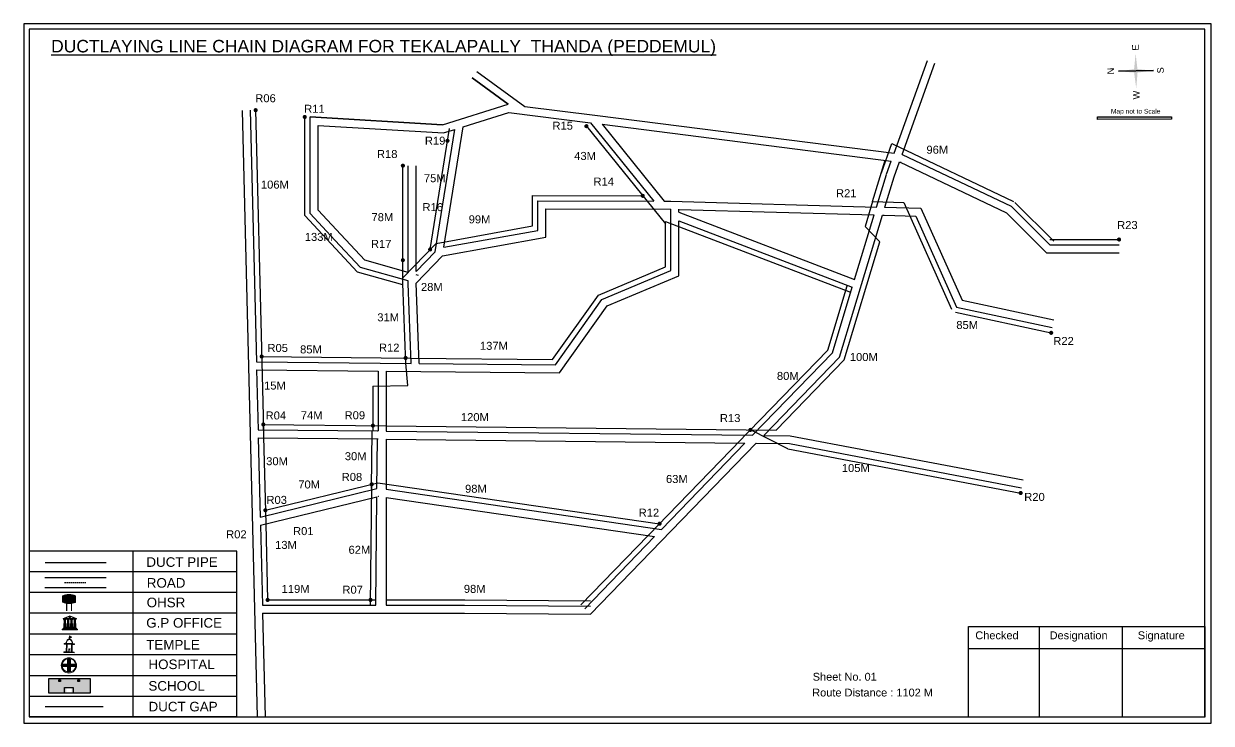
# Model space of a CAD drawing. Header units: inches. Extents: x 1745 to 7876, y -847 to 3138.
# Drawn here: x 3629 to 4519, y 2613 to 3138 of the extents above; entities that cross this region are included whole.
import ezdxf

# ---------------------------------------------------------------- set-up
doc = ezdxf.new("R2010")
doc.units = ezdxf.units.IN
doc.header["$MEASUREMENT"] = 0
doc.linetypes.add('DASHEDX2', pattern=[1.5, 1, -0.5])
for name, color, linetype in [('LANDMARK', 7, 'Continuous'), ('OHT', 7, 'Continuous'), ('pipe', 5, 'Continuous')]:
    doc.layers.add(name, color=color, linetype=linetype)
doc.styles.get("Standard").update_dxf_attribs({"font": 'arial.ttf'})

# ---------------------------------------------------------------- blocks, each defined once
blk = doc.blocks.new('OHT')
at = {"linetype": 'Continuous', "lineweight": 0, "true_color": 0x0ffffc}
blk.add_hatch(color=4, dxfattribs=at).paths.add_polyline_path([(0.012, 1), (0, 1, 0.101323), (-0.4, 0.916), (-0.4, 0.525, 0.194075), (0.399, 0.521), (0.399, 0.921, 0.097877)])
at = {"color": 4, "linetype": 'Continuous', "lineweight": 0, "true_color": 0x0ffffc, "flags": 128}
for points in [[(-0.4, 0.525), (-0.4, 0.916)], [(0.399, 0.521), (0.399, 0.921)]]:
    blk.add_lwpolyline(points, dxfattribs=at)
at = {"color": 4, "linetype": 'Continuous', "lineweight": 0, "true_color": 0x0ffffc, "const_width": 0.075, "flags": 128}
for points in [[(-0.15, 0), (-0.15, 0.475)], [(0.15, 0), (0.15, 0.473)]]:
    blk.add_lwpolyline(points, dxfattribs=at)
at = {"color": 4, "linetype": 'Continuous', "lineweight": 0, "true_color": 0x0ffffc}
for centre, radius, start, end in [((0.006, -0.019), 1.019, 67.31091, 113.47108), ((0.004, 1.513), 1.068, 247.76824, 291.70073)]:
    blk.add_arc(centre, radius, start, end, dxfattribs=at)
blk = doc.blocks.new('Government_Office')
at = {"linetype": 'Continuous', "lineweight": 0, "true_color": 0xff0000}
h = blk.add_hatch(color=1, dxfattribs=at)
h.paths.add_polyline_path([(0.44, 0.72), (0.45, 0.75), (0, 0.93), (-0.45, 0.75), (-0.44, 0.72)])
h.paths.add_polyline_path([(0.355, 0.75), (-0.355, 0.75), (0, 0.9)], flags=16)
h.paths.add_polyline_path([(0, 0.778, -1), (0, 0.872, -1)], flags=0)
h = blk.add_hatch(color=1, dxfattribs=at)
edge = h.paths.add_edge_path()
edge.add_arc((0, 0.825), 0.0467, 90, 270)
edge.add_arc((0, 0.825), 0.0467, 270, 450)
for points in [[(-0.5, 0.05), (0.5, 0.05), (0.5, 0), (-0.5, 0)], [(-0.45, 0.075), (-0.45, 0.12), (0.45, 0.12), (0.45, 0.075)], [(-0.4, 0.14), (-0.4, 0.18), (0.4, 0.18), (0.4, 0.14)]]:
    blk.add_hatch(color=1, dxfattribs=at).paths.add_polyline_path(points)
h = blk.add_hatch(color=1, dxfattribs=at)
edge = h.paths.add_edge_path()
edge.add_line((-0.27, 0.195), (-0.295, 0.675))
edge.add_line((-0.295, 0.675), (-0.29, 0.675))
edge.add_arc((-0.278, 0.688), 0.0176, 225.30401, 441.56588)
edge.add_line((-0.275, 0.705), (-0.395, 0.705))
edge.add_arc((-0.392, 0.688), 0.0176, 98.43412, 314.69599)
edge.add_line((-0.38, 0.675), (-0.375, 0.675))
edge.add_line((-0.375, 0.675), (-0.4, 0.195))
edge.add_line((-0.4, 0.195), (-0.27, 0.195))
h = blk.add_hatch(color=1, dxfattribs=at)
edge = h.paths.add_edge_path()
edge.add_line((-0.047, 0.195), (-0.072, 0.675))
edge.add_line((-0.072, 0.675), (-0.067, 0.675))
edge.add_arc((-0.054, 0.688), 0.0176, 225.30401, 441.56588)
edge.add_line((-0.052, 0.705), (-0.172, 0.705))
edge.add_arc((-0.169, 0.688), 0.0176, 98.43412, 314.69599)
edge.add_line((-0.157, 0.675), (-0.152, 0.675))
edge.add_line((-0.152, 0.675), (-0.177, 0.195))
edge.add_line((-0.177, 0.195), (-0.047, 0.195))
h = blk.add_hatch(color=1, dxfattribs=at)
edge = h.paths.add_edge_path()
edge.add_line((0.177, 0.195), (0.152, 0.675))
edge.add_line((0.152, 0.675), (0.157, 0.675))
edge.add_arc((0.169, 0.688), 0.0176, 225.30401, 441.56588)
edge.add_line((0.172, 0.705), (0.052, 0.705))
edge.add_arc((0.054, 0.688), 0.0176, 98.43412, 314.69599)
edge.add_line((0.067, 0.675), (0.072, 0.675))
edge.add_line((0.072, 0.675), (0.047, 0.195))
edge.add_line((0.047, 0.195), (0.177, 0.195))
h = blk.add_hatch(color=1, dxfattribs=at)
edge = h.paths.add_edge_path()
edge.add_line((0.4, 0.195), (0.375, 0.675))
edge.add_line((0.375, 0.675), (0.38, 0.675))
edge.add_arc((0.392, 0.688), 0.0176, 225.30401, 441.56588)
edge.add_line((0.395, 0.705), (0.275, 0.705))
edge.add_arc((0.278, 0.688), 0.0176, 98.43412, 314.69599)
edge.add_line((0.29, 0.675), (0.295, 0.675))
edge.add_line((0.295, 0.675), (0.27, 0.195))
edge.add_line((0.27, 0.195), (0.4, 0.195))
at = {"color": 1, "linetype": 'Continuous', "lineweight": 0, "true_color": 0xff0000, "flags": 128}
for points in [[(-0.45, 0.75), (-0.44, 0.72), (0.44, 0.72), (0.45, 0.75), (0, 0.93)], [(-0.355, 0.75), (0.355, 0.75), (0, 0.9)], [(-0.5, 0.05), (0.5, 0.05), (0.5, 0), (-0.5, 0)], [(-0.45, 0.075), (-0.45, 0.12), (0.45, 0.12), (0.45, 0.075)], [(-0.4, 0.14), (-0.4, 0.18), (0.4, 0.18), (0.4, 0.14)]]:
    blk.add_lwpolyline(points, close=True, dxfattribs=at)
for points in [[(0, 0.872, 1), (0, 0.778, 1)], [(-0.27, 0.195), (-0.295, 0.675), (-0.29, 0.675, 1.379694), (-0.275, 0.705), (-0.395, 0.705, 1.379694), (-0.38, 0.675), (-0.375, 0.675), (-0.4, 0.195)], [(-0.047, 0.195), (-0.072, 0.675), (-0.067, 0.675, 1.379694), (-0.052, 0.705), (-0.172, 0.705, 1.379694), (-0.157, 0.675), (-0.152, 0.675), (-0.177, 0.195)], [(0.177, 0.195), (0.152, 0.675), (0.157, 0.675, 1.379694), (0.172, 0.705), (0.052, 0.705, 1.379694), (0.067, 0.675), (0.072, 0.675), (0.047, 0.195)], [(0.4, 0.195), (0.375, 0.675), (0.38, 0.675, 1.379694), (0.395, 0.705), (0.275, 0.705, 1.379694), (0.29, 0.675), (0.295, 0.675), (0.27, 0.195)]]:
    blk.add_lwpolyline(points, format="xyb", close=True, dxfattribs=at)
blk = doc.blocks.new('Temple')
at = {"linetype": 'Continuous', "lineweight": 0, "true_color": 0xff0000}
h = blk.add_hatch(color=1, dxfattribs=at)
edge = h.paths.add_edge_path()
edge.add_line((0.175, 0.49), (0.225, 0.49))
edge.add_line((0.225, 0.49), (0.225, 0.497))
edge.add_line((0.225, 0.497), (0.307, 0.497))
edge.add_line((0.307, 0.497), (0.307, 0.533))
edge.add_line((0.307, 0.533), (0.257, 0.533))
edge.add_line((0.257, 0.533), (0.257, 0.54))
edge.add_line((0.257, 0.54), (0.2, 0.54))
edge.add_spline(control_points=[(0.2, 0.54), (0.2, 0.589), (0.19, 0.638), (0.142, 0.743), (0.092, 0.79), (0.027, 0.805), (0.02, 0.806), (0.012, 0.806)], knot_values=[4.712389, 4.712389, 4.712389, 4.712389, 5.278166, 5.278166, 6.117402, 6.117402, 6.223801, 6.223801, 6.223801, 6.223801], degree=3, periodic=0)
edge.add_line((0.012, 0.806), (0.012, 0.79))
edge.add_line((0.012, 0.79), (-0.012, 0.79))
edge.add_line((-0.012, 0.79), (-0.012, 0.806))
edge.add_spline(control_points=[(-0.012, 0.806), (-0.055, 0.802), (-0.096, 0.781), (-0.171, 0.699), (-0.197, 0.628), (-0.2, 0.55), (-0.2, 0.545), (-0.2, 0.54)], knot_values=[6.343965, 6.343965, 6.343965, 6.343965, 6.956638, 6.956638, 7.795874, 7.795874, 7.853982, 7.853982, 7.853982, 7.853982], degree=3, periodic=0)
edge.add_line((-0.2, 0.54), (-0.257, 0.54))
edge.add_line((-0.257, 0.54), (-0.257, 0.533))
edge.add_line((-0.257, 0.533), (-0.307, 0.533))
edge.add_line((-0.307, 0.533), (-0.307, 0.497))
edge.add_line((-0.307, 0.497), (-0.225, 0.497))
edge.add_line((-0.225, 0.497), (-0.225, 0.49))
edge.add_line((-0.225, 0.49), (-0.175, 0.49))
edge.add_line((-0.175, 0.49), (-0.175, 0.07))
edge.add_arc((-0.205, 0.07), 0.03, -90, 0, ccw=False)
edge.add_line((-0.205, 0.04), (-0.257, 0.04))
edge.add_line((-0.257, 0.04), (-0.257, 0.033))
edge.add_line((-0.257, 0.033), (-0.307, 0.033))
edge.add_line((-0.307, 0.033), (-0.307, 0))
edge.add_line((-0.307, 0), (0.307, 0))
edge.add_line((0.307, 0), (0.307, 0.033))
edge.add_line((0.307, 0.033), (0.257, 0.033))
edge.add_line((0.257, 0.033), (0.257, 0.04))
edge.add_line((0.257, 0.04), (0.205, 0.04))
edge.add_arc((0.205, 0.07), 0.03, 180, 270, ccw=False)
edge.add_line((0.175, 0.07), (0.175, 0.49))
h.paths.add_polyline_path([(0.125, 0.07, -0.414214), (0.095, 0.04), (0.05, 0.04), (0.05, 0.033), (-0.05, 0.033), (-0.05, 0.04), (-0.095, 0.04, -0.414214), (-0.125, 0.07), (-0.125, 0.497), (0.125, 0.497)], flags=16)
edge = h.paths.add_edge_path(flags=16)
edge.add_ellipse((0, 0.54), major_axis=(0, 0.242), ratio=0.722808, start_angle=270, end_angle=450, ccw=False)
edge.add_line((0.175, 0.54), (-0.175, 0.54))
h.paths.add_polyline_path([(0.012, 0.23), (0.012, 0.07), (-0.012, 0.07), (-0.012, 0.23)], flags=0)
h = blk.add_hatch(color=1, dxfattribs=at)
edge = h.paths.add_edge_path()
edge.add_line((0.012, 0.857), (0, 0.85))
edge.add_line((0, 0.85), (-0.003, 0.925))
edge.add_line((-0.003, 0.925), (-0.012, 0.925))
edge.add_line((-0.012, 0.925), (-0.012, 0.806))
edge.add_spline(control_points=[(-0.012, 0.806), (-0.004, 0.807), (0.004, 0.807), (0.012, 0.806)], knot_values=[6.223801, 6.223801, 6.223801, 6.223801, 6.343965, 6.343965, 6.343965, 6.343965], degree=3, periodic=0)
edge.add_line((0.012, 0.806), (0.012, 0.857))
h = blk.add_hatch(color=1, dxfattribs=at)
edge = h.paths.add_edge_path()
edge.add_line((0.012, 0.79), (0.012, 0.806))
edge.add_spline(control_points=[(0.012, 0.806), (0.004, 0.807), (-0.004, 0.807), (-0.012, 0.806)], knot_values=[6.223801, 6.223801, 6.223801, 6.223801, 6.343965, 6.343965, 6.343965, 6.343965], degree=3, periodic=0)
edge.add_line((-0.012, 0.806), (-0.012, 0.79))
edge.add_line((-0.012, 0.79), (0.012, 0.79))
at = {"linetype": 'Continuous', "lineweight": 0, "true_color": 0xe66000}
blk.add_hatch(color=32, dxfattribs=at).paths.add_polyline_path([(-0.006, 1), (0.147, 0.931), (0, 0.85)])
at = {"color": 1, "linetype": 'Continuous', "lineweight": 0, "true_color": 0xff0000, "flags": 128}
for points in [[(0.012, 0.925), (-0.012, 0.925), (-0.012, 0.79), (0.012, 0.79)], [(0.012, 0.23), (-0.012, 0.23), (-0.012, 0.07), (0.012, 0.07)]]:
    blk.add_lwpolyline(points, close=True, dxfattribs=at)
at = {"color": 32, "linetype": 'Continuous', "lineweight": 0, "true_color": 0xe66000, "flags": 128}
blk.add_lwpolyline([(-0.006, 1), (0.147, 0.931), (0, 0.85), (-0.006, 1)], dxfattribs=at)
at = {"color": 1, "linetype": 'Continuous', "lineweight": 0, "true_color": 0xff0000, "flags": 128}
blk.add_lwpolyline([(0.2, 0.54), (0.257, 0.54), (0.257, 0.533), (0.307, 0.533), (0.307, 0.497), (0.225, 0.497), (0.225, 0.49), (0.175, 0.49), (0.175, 0.07, 0.414214), (0.205, 0.04), (0.257, 0.04), (0.257, 0.033), (0.307, 0.033), (0.307, 0), (-0.307, 0), (-0.307, 0.033), (-0.257, 0.033), (-0.257, 0.04), (-0.205, 0.04, 0.414214), (-0.175, 0.07), (-0.175, 0.49), (-0.225, 0.49), (-0.225, 0.497), (-0.307, 0.497), (-0.307, 0.533), (-0.257, 0.533), (-0.257, 0.54), (-0.2, 0.54)], format="xyb", dxfattribs=at)
blk.add_lwpolyline([(-0.175, 0.54), (0.175, 0.54)], dxfattribs=at)
blk.add_lwpolyline([(0.125, 0.497), (0.125, 0.07, -0.414214), (0.095, 0.04), (0.05, 0.04), (0.05, 0.033), (-0.05, 0.033), (-0.05, 0.04), (-0.095, 0.04, -0.414214), (-0.125, 0.07), (-0.125, 0.497)], format="xyb", close=True, dxfattribs=at)
at = {"color": 1, "linetype": 'Continuous', "lineweight": 0, "true_color": 0xff0000}
blk.add_ellipse((0, 0.54), major_axis=(0, 0.242), ratio=0.722808, start_param=4.712389, end_param=7.853982, dxfattribs=at)
blk.add_open_spline([(0.2, 0.54), (0.2, 0.589), (0.19, 0.638), (0.142, 0.743), (0.092, 0.79), (-0.023, 0.816), (-0.085, 0.794), (-0.171, 0.699), (-0.197, 0.628), (-0.2, 0.55), (-0.2, 0.545), (-0.2, 0.54)], degree=3, knots=[4.712389, 4.712389, 4.712389, 4.712389, 5.278166, 5.278166, 6.117402, 6.117402, 6.956638, 6.956638, 7.795874, 7.795874, 7.853982, 7.853982, 7.853982, 7.853982], dxfattribs=at)
blk = doc.blocks.new('*U6')
at = {"color": 0, "linetype": 'DASHEDX2', "transparency": 16777216}
blk.add_line((-8.22, 0), (8.01, 0), dxfattribs=at)
blk = doc.blocks.new('Hospital')
at = {"linetype": 'Continuous', "lineweight": 0, "true_color": 0x000000}
h = blk.add_hatch(color=18, dxfattribs=at)
h.paths.add_polyline_path([(-0.5, 0, 1), (0.5, 0, 1)])
h.paths.add_polyline_path([(0.446, 0, -1), (-0.446, 0, -1)], flags=16)
at = {"linetype": 'Continuous', "true_color": 0xff0000}
blk.add_hatch(color=1, dxfattribs=at).paths.add_polyline_path([(-0.394, 0.08), (-0.08, 0.08), (-0.08, 0.394), (0.08, 0.394), (0.08, 0.08), (0.394, 0.08), (0.394, -0.08), (0.08, -0.08), (0.08, -0.394), (-0.08, -0.394), (-0.08, -0.08), (-0.394, -0.08)])
at = {"color": 1, "linetype": 'Continuous', "true_color": 0xff0000, "flags": 128}
blk.add_lwpolyline([(-0.394, 0.08), (-0.08, 0.08), (-0.08, 0.394), (0.08, 0.394), (0.08, 0.08), (0.394, 0.08), (0.394, -0.08), (0.08, -0.08), (0.08, -0.394), (-0.08, -0.394), (-0.08, -0.08), (-0.394, -0.08)], close=True, dxfattribs=at)
at = {"color": 18, "linetype": 'Continuous', "lineweight": 0, "true_color": 0x000000}
for radius in [0.5, 0.446]:
    blk.add_circle((0, 0), radius, dxfattribs=at)

msp = doc.modelspace()

# ---------------------------------------------------------------- hatches: boundary and pattern name
at = {"ltscale": 0.5}
h = msp.add_hatch(color=5, dxfattribs=at)
h.dxf.hatch_style = 1
h.paths.add_polyline_path([(3804.37, 3072.93, 1), (3801.25, 3072.93, 1)])
h = msp.add_hatch(color=5, dxfattribs=at)
h.dxf.hatch_style = 1
h.paths.add_polyline_path([(3841.19, 3067.82, 1), (3838.08, 3067.82, 1)])
h = msp.add_hatch(color=5, dxfattribs=at)
h.dxf.hatch_style = 1
h.paths.add_polyline_path([(4052.28, 3060.93, 1), (4049.17, 3060.93, 1)])
at = {"true_color": 0x0093dd}
h = msp.add_hatch(color=142, dxfattribs=at)
h.dxf.hatch_style = 1
h.paths.add_polyline_path([(4433.75, 3067.85), (4433.75, 3066), (4489.25, 3066.13), (4489.25, 3067.97)])
at = {"ltscale": 0.5}
h = msp.add_hatch(color=5, dxfattribs=at)
h.dxf.hatch_style = 1
h.paths.add_polyline_path([(3948.16, 3049.97, 1), (3945.04, 3049.97, 1)])
h = msp.add_hatch(color=5, dxfattribs=at)
h.dxf.hatch_style = 1
h.paths.add_polyline_path([(3914.72, 3031.31, 1), (3911.6, 3031.31, 1)])
h = msp.add_hatch(color=5, dxfattribs=at)
h.dxf.hatch_style = 1
h.paths.add_polyline_path([(4094.53, 3008.68, 1), (4091.41, 3008.68, 1)])
h = msp.add_hatch(color=5, dxfattribs=at)
h.dxf.hatch_style = 1
h.paths.add_polyline_path([(4451.56, 2975.94, 1), (4448.44, 2975.94, 1)])
h = msp.add_hatch(color=5, dxfattribs=at)
h.dxf.hatch_style = 1
h.paths.add_polyline_path([(3935.15, 2968.49, 1), (3932.03, 2968.49, 1)])
h = msp.add_hatch(color=5, dxfattribs=at)
h.dxf.hatch_style = 1
h.paths.add_polyline_path([(3914.72, 2960.47, 1), (3911.6, 2960.47, 1)])
h = msp.add_hatch(color=5, dxfattribs=at)
h.dxf.hatch_style = 1
h.paths.add_polyline_path([(4400.68, 2905.98, 1), (4397.56, 2905.98, 1)])
h = msp.add_hatch(color=5, dxfattribs=at)
h.dxf.hatch_style = 1
h.paths.add_polyline_path([(3808.87, 2888.22, 1), (3805.75, 2888.22, 1)])
h = msp.add_hatch(color=5, dxfattribs=at)
h.dxf.hatch_style = 1
h.paths.add_polyline_path([(3916.77, 2887.12, 1), (3913.65, 2887.12, 1)])
h = msp.add_hatch(color=5, dxfattribs=at)
h.dxf.hatch_style = 1
h.paths.add_polyline_path([(3810.11, 2837.25, 1), (3806.99, 2837.25, 1)])
h = msp.add_hatch(color=5, dxfattribs=at)
h.dxf.hatch_style = 1
h.paths.add_polyline_path([(3892.26, 2836.41, 1), (3889.14, 2836.41, 1)])
h = msp.add_hatch(color=5, dxfattribs=at)
h.dxf.hatch_style = 1
h.paths.add_polyline_path([(4175.24, 2833.2, 1), (4172.12, 2833.2, 1)])
h = msp.add_hatch(color=5, dxfattribs=at)
h.dxf.hatch_style = 1
h.paths.add_polyline_path([(3891.34, 2792.42, 1), (3888.22, 2792.42, 1)])
h = msp.add_hatch(color=5, dxfattribs=at)
h.dxf.hatch_style = 1
h.paths.add_polyline_path([(4377.81, 2785.85, 1), (4374.7, 2785.85, 1)])
h = msp.add_hatch(color=5, dxfattribs=at)
h.dxf.hatch_style = 1
h.paths.add_polyline_path([(3811.68, 2772.9, 1), (3808.56, 2772.9, 1)])
h = msp.add_hatch(color=5, dxfattribs=at)
h.dxf.hatch_style = 1
h.paths.add_polyline_path([(4107.13, 2762.84, 1), (4104.01, 2762.84, 1)])
h = msp.add_hatch(color=5, dxfattribs=at)
h.dxf.hatch_style = 1
h.paths.add_polyline_path([(3813.31, 2705.69, 1), (3810.19, 2705.69, 1)])
h = msp.add_hatch(color=5, dxfattribs=at)
h.dxf.hatch_style = 1
h.paths.add_polyline_path([(3890.45, 2705.69, 1), (3887.33, 2705.69, 1)])
at = {"true_color": 0xc8c92d}
h = msp.add_hatch(color=52, dxfattribs=at)
h.dxf.hatch_style = 1
h.paths.add_polyline_path([(3653.94, 2646.91), (3647.77, 2646.91), (3647.77, 2635.83), (3653.94, 2635.83)])
h.paths.add_polyline_path([(3678.78, 2646.91), (3672.62, 2646.91), (3672.62, 2635.83), (3678.78, 2635.83)])
at = {"true_color": 0x293189}
h = msp.add_hatch(color=177, dxfattribs=at)
h.dxf.hatch_style = 1
h.paths.add_polyline_path([(3672.62, 2646.91), (3653.94, 2646.91), (3653.94, 2635.83), (3660.95, 2635.83), (3660.95, 2639.46), (3664.8, 2639.46), (3664.8, 2635.83), (3672.62, 2635.83)])
h.paths.add_polyline_path([(3656.6, 2644.44), (3655.23, 2644.44), (3655.23, 2645.71), (3656.6, 2645.71)], flags=16)
h.paths.add_polyline_path([(3669.48, 2644.44), (3669.48, 2645.71), (3670.85, 2645.71), (3670.85, 2644.44)], flags=16)

# ---------------------------------------------------------------- linework, layer by layer
for p, q in [((4281.33, 3040.58), (4306.31, 3110.1)), ((4287.43, 3039.8), (4311.95, 3108.07)), ((3968.51, 3101.96), (4004.46, 3075.77)), ((4475.81, 3102.55), (4449.52, 3102.09)), ((4449.52, 3102.09), (4475.81, 3102.55)), ((4475.81, 3102.55), (4449.52, 3102.09)), ((4462.69, 3102.32), (4475.81, 3102.55)), ((3992.12, 3077.34), (3964.98, 3097.12)), ((3964.98, 3097.12), (3992.12, 3077.34)), ((3792.81, 3072.68), (3803.89, 2617.94)), ((3798.81, 3072.83), (3803.4, 2884.26)), ((3942.97, 3061.96), (3992.12, 3077.34)), ((3958.41, 3060.5), (3992.66, 3071.22)), ((3992.66, 3071.22), (4053.83, 3063.45)), ((4004.46, 3075.77), (4056.98, 3069.09)), ((3843.64, 2995.56), (3843.64, 3067.82)), ((3942.97, 3061.96), (3843.64, 3067.82)), ((3843.64, 3067.82), (3942.97, 3061.96)), ((4053.83, 3063.45), (4101.37, 3004.66)), ((4056.98, 3069.09), (4281.33, 3040.58)), ((4062.43, 3062.35), (4109.1, 3004.64)), ((4062.43, 3062.35), (4279.26, 3034.79)), ((3849.64, 2997.92), (3849.64, 3061.45)), ((3849.64, 3061.45), (3943.71, 3055.9)), ((3937.34, 2966.61), (3952.01, 3058.5)), ((3943.71, 3055.9), (3952.01, 3058.5)), ((3943.97, 2970.08), (3958.41, 3060.5)), ((4287.43, 3039.8), (4369.12, 3000.96)), ((3917.16, 2951.21), (3917.16, 3031.31)), ((3923.16, 2951.93), (3923.16, 3031.31)), ((4275.7, 3024.88), (4279.26, 3034.79)), ((4281.34, 3022.85), (4285.39, 3034.13)), ((4285.39, 3034.13), (4365.61, 2995.98)), ((4285.72, 3033.97), (4286.68, 3033.85)), ((4268.25, 3000.3), (4275.6, 3024.59)), ((4274.47, 3000.13), (4281.34, 3022.85)), ((4014.25, 2982.76), (4014.25, 3004.89)), ((4014.25, 3004.89), (4101.37, 3004.66)), ((4109.1, 3004.64), (4113.98, 3004.62)), ((4114.13, 3004.62), (4268.25, 3000.3)), ((4274.22, 3000.13), (4301.52, 2999.37)), ((4369.12, 3000.96), (4398.19, 2971.94)), ((3862.27, 2975.52), (3843.64, 2995.56)), ((3866.66, 2979.61), (3849.64, 2997.92)), ((4020.25, 2977.75), (4020.25, 2998.87)), ((4020.25, 2998.87), (4113.96, 2998.62)), ((4113.96, 2952.77), (4113.96, 2998.62)), ((4119.96, 2996.33), (4119.96, 2998.62)), ((4119.96, 2998.46), (4266.45, 2994.35)), ((4119.96, 2996.33), (4251.77, 2945.85)), ((4240.48, 2887.83), (4272.66, 2994.18)), ((4251.77, 2945.85), (4266.45, 2994.35)), ((4272.66, 2994.18), (4274.05, 2994.14)), ((4274.05, 2994.14), (4297.58, 2993.48)), ((4297.58, 2993.48), (4328.14, 2925.26)), ((4301.52, 2999.37), (4332.37, 2930.49)), ((4365.61, 2995.98), (4395.7, 2965.94)), ((3943.97, 2970.08), (4014.25, 2982.76)), ((4109.96, 2955.43), (4109.96, 2989.45)), ((4119.96, 2948.79), (4119.96, 2989.9)), ((4119.96, 2989.9), (4250.03, 2940.1)), ((3881.34, 2955.01), (3862.27, 2975.52)), ((3884.59, 2960.34), (3866.66, 2979.61)), ((3942.97, 2963.8), (4020.25, 2977.75)), ((3923.16, 2951.93), (3937.34, 2966.61)), ((4395.7, 2965.94), (4450, 2965.94)), ((4398.19, 2971.94), (4450, 2971.94)), ((3917.16, 2951.21), (3884.59, 2960.34)), ((3923.16, 2943.29), (3942.97, 2963.8)), ((3917.16, 2944.98), (3881.34, 2955.01)), ((3924.78, 2949.07), (3923.16, 2949.52)), ((4062.3, 2930.99), (4113.96, 2952.77)), ((4066.2, 2926.13), (4119.96, 2948.79)), ((3917.16, 2943.29), (3917.16, 2944.98)), ((3919.36, 2883.08), (3917.16, 2943.07)), ((3925.37, 2883.02), (3923.16, 2943.29)), ((4235.16, 2890.96), (4250.03, 2940.1)), ((4027.48, 2881.98), (4062.3, 2930.99)), ((4332.37, 2930.49), (4401.22, 2915.76)), ((4030.56, 2875.95), (4066.2, 2926.13)), ((4328.14, 2925.26), (4399.96, 2909.89)), ((3803.4, 2884.26), (3919.36, 2883.08)), ((4175.36, 2829.18), (4235.16, 2890.96)), ((4183.62, 2829.09), (4240.48, 2887.83)), ((3803.55, 2878.26), (3804.64, 2833.29)), ((3803.55, 2878.26), (3894.7, 2877.33)), ((3894.7, 2877.33), (3894.7, 2832.37)), ((3900.7, 2877.27), (4030.56, 2875.95)), ((3900.7, 2877.27), (3900.7, 2832.3)), ((3925.37, 2883.02), (4027.48, 2881.98)), ((3804.64, 2833.29), (3894.18, 2832.38)), ((3894.18, 2832.38), (3894.7, 2832.37)), ((3900.7, 2832.3), (4175.36, 2829.18)), ((3804.58, 2827.29), (3894.12, 2826.38)), ((3804.79, 2827.29), (3806.24, 2767.83)), ((3893.75, 2789.28), (3894.12, 2826.38)), ((3894.12, 2826.38), (3894.7, 2826.37)), ((3900.7, 2826.3), (3900.7, 2788.64)), ((3900.7, 2826.3), (4169.61, 2823.25)), ((4107.02, 2758.58), (4169.61, 2823.25)), ((4114.34, 2757.52), (4177.87, 2823.15)), ((4177.87, 2823.15), (4202.98, 2822.87)), ((4183.62, 2829.09), (4203.58, 2828.86)), ((4202.98, 2822.87), (4377, 2789.78)), ((4203.58, 2828.86), (4378.12, 2795.67)), ((3806.24, 2767.83), (3893.75, 2789.28)), ((3900.7, 2788.64), (4107.02, 2758.58)), ((3806.39, 2761.69), (3893.68, 2783.09)), ((3892.85, 2701.69), (3893.68, 2783.09)), ((3894.7, 2783.45), (3894.7, 2783.34)), ((3894.7, 2783.45), (3895, 2783.41)), ((3894.7, 2783.34), (3895, 2783.41)), ((3900.7, 2782.58), (3900.7, 2701.69)), ((3900.7, 2782.58), (4101.87, 2753.27)), ((3806.39, 2761.69), (3807.85, 2701.69)), ((4049.48, 2699.14), (4101.87, 2753.27)), ((4053.79, 2694.97), (4114.34, 2757.52)), ((3633.09, 2742.35), (3633.09, 2619.14)), ((3710.86, 2742.35), (3710.86, 2617.93)), ((3788.62, 2726.8), (3633.09, 2726.8)), ((3644.75, 2722.5), (3690.63, 2722.5)), ((3644.75, 2714.98), (3690.87, 2714.98)), ((3788.62, 2711.24), (3633.09, 2711.24)), ((3807.85, 2701.69), (3892.85, 2701.69)), ((3900.7, 2701.69), (3959.41, 2701.69)), ((3959.46, 2701.69), (4053.84, 2700.97)), ((3788.62, 2695.69), (3633.09, 2695.69)), ((3808, 2695.69), (3809.89, 2617.94)), ((3808, 2695.69), (3892.79, 2695.69)), ((3808, 2695.69), (3959.41, 2695.69)), ((3959.41, 2695.69), (4053.79, 2694.97)), ((3788.62, 2680.14), (3633.09, 2680.14)), ((3788.62, 2664.58), (3633.09, 2664.58)), ((3633.09, 2649.03), (3788.62, 2649.03)), ((3633.09, 2633.48), (3788.62, 2633.48)), ((3633.09, 2619.14), (3633.09, 2617.93)), ((3633.09, 2618.9), (3633.09, 2617.94)), ((3788.62, 2617.93), (3633.09, 2617.93))]:
    msp.add_line(p, q)
at = {"color": 1}
msp.add_line((4449.52, 3102.09), (4462.68, 3102.32), dxfattribs=at)
at = {"color": 242, "true_color": 0xcd2027}
for p, q in [((4390.15, 2685.77), (4390.15, 2617.88)), ((4452.35, 2685.77), (4452.35, 2617.88)), ((4337.19, 2669.33), (4514.41, 2669.33))]:
    msp.add_line(p, q, dxfattribs=at)
for points in [[(3628.97, 3137.73), (3628.97, 2613.23), (4519.12, 2613.23), (4519.12, 3137.73)], [(3633.09, 3133.71), (3633.09, 2617.94), (4514.41, 2617.94), (4514.41, 3133.71)], [(3678.85, 2646.91), (3678.85, 2635.83), (3647.77, 2635.83), (3647.77, 2646.91)], [(3656.6, 2645.71), (3656.6, 2644.44), (3655.23, 2644.44), (3655.23, 2645.71)], [(3669.48, 2644.44), (3669.48, 2645.71), (3670.85, 2645.71), (3670.85, 2644.44)]]:
    msp.add_lwpolyline(points, close=True)
at = {"color": 142, "true_color": 0x0093dd}
msp.add_lwpolyline([(4489.26, 3066.13), (4433.75, 3066), (4433.75, 3067.85), (4489.25, 3067.97), (4489.25, 3066.13)], dxfattribs=at)
for points in [[(3788.62, 2617.93), (3788.62, 2742.35), (3633.09, 2742.35)], [(3659.62, 2635.83), (3659.62, 2639.93), (3666.14, 2639.93), (3666.14, 2635.83)]]:
    msp.add_lwpolyline(points)
at = {"color": 242, "true_color": 0xcd2027}
msp.add_lwpolyline([(4514.41, 2617.88), (4337.19, 2617.88), (4337.19, 2685.77), (4514.41, 2685.77)], close=True, dxfattribs=at)
for points in [[(4463.96, 3102.35), (4461.14, 3102.3), (4462.43, 3115.47)], [(4463.96, 3102.35), (4461.14, 3102.3), (4462.43, 3115.47)], [(4463.97, 3102.35), (4461.14, 3102.3), (4462.9, 3089.17)], [(4463.97, 3102.35), (4461.14, 3102.3), (4462.9, 3089.17)], [(4462.7, 3101.02), (4462.65, 3103.84), (4475.81, 3102.55)], [(4462.7, 3101.02), (4462.65, 3103.84), (4475.81, 3102.55)]]:
    msp.add_solid(points)
at = {"color": 1}
msp.add_solid([(4462.7, 3101.02), (4462.65, 3103.84), (4449.52, 3102.09)], dxfattribs=at)
msp.add_solid([(4462.7, 3101.02), (4462.65, 3103.84), (4449.52, 3102.09)], dxfattribs=at)
at = {"layer": 'OHT', "color": 5}
msp.add_line((3644.92, 2733.88), (3690.8, 2733.88), dxfattribs=at)
at = {"layer": 'OHT', "color": 1}
msp.add_line((3644.92, 2625.7), (3688.51, 2625.7), dxfattribs=at)
at = {"layer": 'pipe'}
for p, q in [((3802.81, 3072.93), (3807.4, 2884.36)), ((3839.64, 2993.99), (3839.64, 3067.82)), ((3933.59, 2968.49), (3948.06, 3059.13)), ((4050.72, 3060.93), (4109.96, 2987.67)), ((4271.85, 3025.99), (4279.72, 3047.9)), ((4279.72, 3047.9), (4370.84, 3004.57)), ((3913.16, 2941.94), (3913.16, 3031.31)), ((4265.31, 3004.39), (4274.68, 3035.38)), ((4010.25, 2986.11), (4010.25, 3008.9)), ((4010.25, 3008.9), (4092.97, 3008.68)), ((4265.31, 3004.39), (4259.65, 2985.7)), ((4265.31, 3004.39), (4288.61, 3003.73)), ((4288.61, 3003.73), (4324.49, 2923.62)), ((4371.95, 3003.79), (4401.01, 2974.77)), ((3859.34, 2972.8), (3839.64, 2993.99)), ((3938.02, 2973.07), (4010.25, 2986.11)), ((4109.96, 2989.45), (4248.6, 2936.36)), ((4259.65, 2985.7), (4270.79, 2974.17)), ((4244.03, 2885.75), (4270.79, 2974.17)), ((4398.19, 2975.94), (4450, 2975.94)), ((3879.18, 2951.47), (3859.34, 2972.8)), ((3913.16, 2947.33), (3938.02, 2973.07)), ((4059.69, 2934.24), (4109.96, 2955.43)), ((3913.2, 2941.93), (3879.18, 2951.47)), ((3915.36, 2882.93), (3913.17, 2942.93)), ((4231.61, 2893.05), (4246.2, 2941.25)), ((4025.43, 2886), (4059.69, 2934.24)), ((4327.3, 2921.35), (4399.12, 2905.98)), ((4164.11, 2823.31), (4231.61, 2893.05)), ((3807.31, 2888.22), (3919.4, 2887.08)), ((3807.41, 2884.22), (3808.64, 2833.39)), ((3919.21, 2887.08), (4025.43, 2886)), ((4192.95, 2832.98), (4244.03, 2885.75)), ((3916.77, 2866.6), (3915.36, 2883.12)), ((3890.7, 2865.99), (3916.77, 2866.6)), ((3890.7, 2865.99), (3890.7, 2832.37)), ((3808.55, 2837.25), (3810.37, 2762.66)), ((3808.55, 2837.25), (3900.7, 2836.31)), ((3889.75, 2789.32), (3890.18, 2832.42)), ((3900.75, 2836.3), (4192.95, 2832.98)), ((4201.71, 2819.04), (4173.68, 2833.2)), ((4104.14, 2761.37), (4166.74, 2826.03)), ((4201.71, 2819.04), (4376.26, 2785.85)), ((3810.12, 2772.9), (3894.51, 2793.58)), ((3888.85, 2701.74), (3889.78, 2792.42)), ((3894.51, 2793.58), (4105.57, 2762.84)), ((3810.37, 2762.66), (3811.75, 2705.69)), ((4046.61, 2701.93), (4105.57, 2762.84)), ((3811.75, 2705.69), (3892.85, 2705.69)), ((3900.7, 2705.69), (3959.41, 2705.69)), ((3959.49, 2705.69), (4053.87, 2704.97))]:
    msp.add_line(p, q, dxfattribs=at)

# ---------------------------------------------------------------- block references
at = {"linetype": 'DASHEDX2'}
msp.add_blockref('*U6', (3667.75, 2718.74), dxfattribs=at)
at = {"layer": 'LANDMARK'}
for name, p, xscale, yscale, zscale in [('Government_Office', (3663.51, 2683.28), 11.32114773247135, 11.32114773247135, 11.32114773247135), ('Hospital', (3662.82, 2656.62), 11.41772014427468, 11.41772014427468, 11.41772014427468)]:
    msp.add_blockref(name, p, dxfattribs=dict(at, xscale=xscale, yscale=yscale, zscale=zscale))
at = {"layer": 'LANDMARK', "xscale": 12.62452535729322, "yscale": 12.62452535729322, "zscale": 12.62452535729322, "rotation": 358.3713438591284}
msp.add_blockref('Temple', (3662.94, 2666.16), dxfattribs=at)
at = {"layer": 'OHT', "xscale": 12.45189723782068, "yscale": 12.45189723782068, "zscale": 12.45189723782068}
msp.add_blockref('OHT', (3662.92, 2697.38), dxfattribs=at)

# ---------------------------------------------------------------- texts
at = {"color": 242, "true_color": 0xcd2027}
msp.add_text('%%UDUCTLAYING LINE CHAIN DIAGRAM FOR TEKALAPALLY  THANDA (PEDDEMUL)', height=9.375, dxfattribs=at).set_placement((3649.47, 3116.24))
for s, p in [('E', (4464.84, 3117.64)), ('N', (4446.25, 3099.79)), ('S', (4483.54, 3100.54)), ('W', (4465.48, 3081.04))]:
    msp.add_text(s, height=4.95, rotation=91.00631).set_placement(p)
for s, height, p in [('R06', 6, (3802.51, 3078.86)), ('R11', 6, (3839.19, 3070.96)), ('Map not to Scale', 3.5424, (4443.92, 3070.35)), ('R15', 6, (4025.27, 3058.29)), ('R19', 6, (3929.67, 3047.04)), ('96M', 6, (4305.62, 3040.27)), ('R18', 6, (3893.72, 3037.05)), ('43M', 6, (4041.6, 3035.6)), ('106M', 6, (3806.73, 3014.11)), ('75M', 6, (3928.92, 3018.92)), ('R14', 6, (4056.03, 3016.4)), ('R21', 6, (4237.83, 3007.64)), ('R16', 6, (3927.83, 2997.23)), ('78M', 6, (3889.65, 2989.7)), ('99M', 6, (3962.48, 2988.07)), ('R23', 6, (4448.57, 2983.78)), ('133M', 6, (3839.63, 2974.9)), ('R17', 6, (3889.21, 2969.68)), ('28M', 6, (3926.72, 2937.37)), ('31M', 6, (3893.99, 2914.6)), ('85M', 6, (4328.01, 2908.87)), ('R22', 6, (4400.71, 2896.86)), ('R05', 6, (3811.64, 2891.65)), ('85M', 6, (3836.11, 2890.54)), ('R12', 6, (3895.23, 2891.89)), ('137M', 6, (3970.92, 2893.23)), ('100M', 6, (4248.2, 2884.85)), ('80M', 6, (4193.54, 2870.66)), ('15M', 6, (3809.09, 2863.45)), ('R04', 6, (3810.28, 2841.03)), ('74M', 6, (3836.66, 2841.14)), ('R09', 6, (3869.48, 2841.16)), ('120M', 6, (3956.65, 2839.75)), ('R13', 6, (4150.8, 2839.08)), ('30M', 6, (3869.65, 2810.46)), ('30M', 6, (3810.7, 2806.7)), ('105M', 6, (4242.2, 2801.61)), ('70M', 6, (3834.75, 2789.27)), ('R08', 6, (3867.29, 2794.92)), ('63M', 6, (4110.37, 2793.37)), ('98M', 6, (3959.76, 2786.07)), ('R03', 6, (3810.87, 2777.71)), ('R20', 6, (4378.93, 2779.94)), ('R12', 6, (4089.92, 2768.16)), ('R01', 6, (3830.82, 2754.34)), ('R02', 6, (3780.66, 2751.9)), ('13M', 6, (3817.37, 2743.96)), ('62M', 6, (3872.42, 2740.3)), ('DUCT PIPE', 7.178, (3720.9, 2730.51)), ('ROAD ', 7.178, (3721.2, 2714.9)), ('119M', 6, (3822.26, 2710.98)), ('R07', 6, (3867.83, 2710.37)), ('98M', 6, (3958.87, 2711)), ('OHSR', 7.178, (3721.11, 2700.23)), ('G.P OFFICE', 7.178, (3720.79, 2684.94)), ('Checked', 5.886, (4342.26, 2676.23)), ('Designation', 5.886, (4397.96, 2676.23)), ('Signature', 5.886, (4464.06, 2676.23)), ('TEMPLE', 7.178, (3720.78, 2668.53)), ('HOSPITAL', 7.178, (3722.46, 2653.84)), ('SCHOOL', 7.178, (3722.4, 2637.68)), ('Sheet No. 01', 5.886, (4220.39, 2645.17)), ('Route Distance : 1102 M', 5.886, (4220.02, 2633.3)), ('DUCT GAP', 7.178, (3722.5, 2622.13))]:
    msp.add_text(s, height=height).set_placement(p)

doc.saveas('drawing.dxf')
